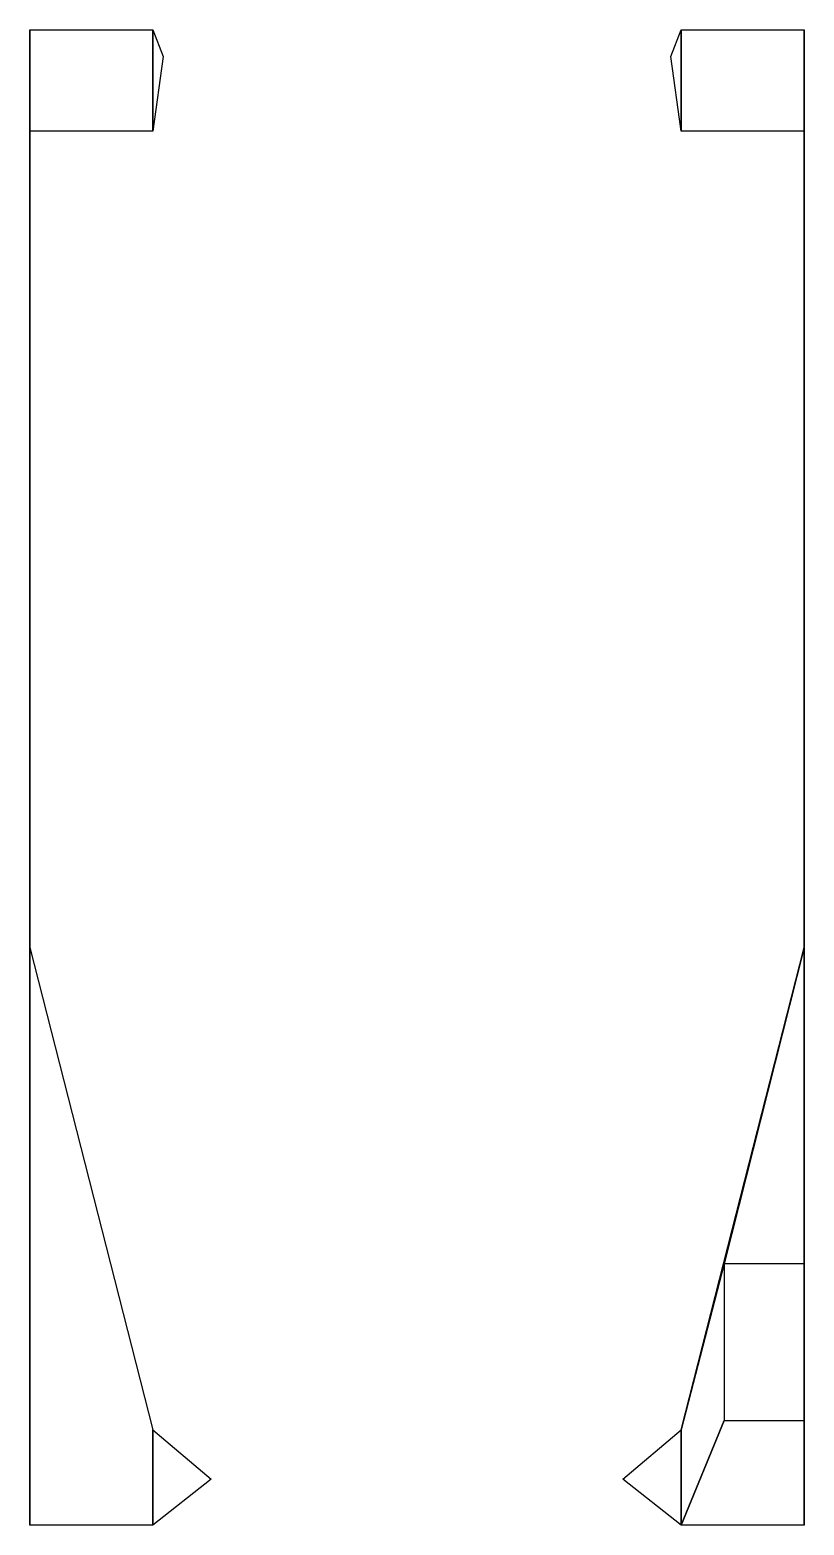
# Model space of a CAD drawing. Extents: x -1.26 to 1.26, y -2.41 to 2.46.
import ezdxf

# ---------------------------------------------------------------- set-up
doc = ezdxf.new("R2010")
doc.units = 0
doc.layers.add('FENDERS', color=6, linetype='CONTINUOUS')

msp = doc.modelspace()

# ---------------------------------------------------------------- linework, layer by layer
at = {"layer": 'FENDERS'}
for points in [[(-1.26, 2.1263, 1.17), (-1.26, 2.4563, 1.13), (-0.86, 2.4563, 1.13), (-0.86, 2.1263, 1.17)], [(-1.26, 2.13, 1.13), (-1.26, 2.4563, 1.1), (-1.26, 2.4563, 1.13), (-1.26, 2.1263, 1.17)], [(-0.86, 2.1263, 1.17), (-0.86, 2.4563, 1.13), (-0.8263, 2.37, 1.03)], [(0.8263, 2.37, 1.03), (0.8263, 2.37, 1.03), (0.86, 2.4563, 1.13), (0.86, 2.1263, 1.17)], [(0.86, 2.1263, 1.17), (0.86, 2.4563, 1.13), (1.26, 2.4563, 1.13), (1.26, 2.1263, 1.17)], [(1.26, 2.1263, 1.17), (1.26, 2.4563, 1.13), (1.26, 2.4563, 1.1), (1.26, 2.13, 1.13)], [(-1.26, -2.41, 1.13), (-1.26, 2.13, 1.13), (-1.26, 2.1263, 1.17), (-1.26, -0.53, 1.17)], [(1.26, -0.53, 1.17), (1.26, 2.1263, 1.17), (1.26, 2.13, 1.13), (1.26, -2.41, 1.13)], [(-0.86, -2.1, 1.17), (-0.86, -2.41, 1.17), (-1.26, -2.41, 1.17), (-1.26, -0.53, 1.17)], [(-1.26, -0.53, 1.17), (-1.26, -2.41, 1.17), (-1.26, -2.41, 1.13)], [(1.26, -0.53, 1.17), (1, -1.56, 1.17), (0.86, -2.1, 1.17), (1.26, -0.53, 1.17)], [(1.26, -0.53, 1.17), (1.26, -1.56, 1.17), (1, -1.56, 1.17), (1.26, -0.53, 1.17)], [(1.26, -2.41, 1.13), (1.26, -2.41, 1.13), (1.26, -2.41, 1.17), (1.26, -0.53, 1.17)], [(1, -1.56, 1.17), (1, -2.07, 1.17), (0.86, -2.41, 1.17), (0.86, -2.1, 1.17)], [(1.26, -2.07, 1.17), (1.26, -2.41, 1.17), (0.86, -2.41, 1.17), (1, -2.07, 1.17)], [(-0.67, -2.26, 0.38), (-0.67, -2.26, 0.38), (-0.86, -2.41, 1.17), (-0.86, -2.1, 1.17)], [(0.86, -2.1, 1.17), (0.86, -2.41, 1.17), (0.67, -2.26, 0.38)]]:
    msp.add_3dface(points, dxfattribs=at)

doc.saveas('drawing.dxf')
